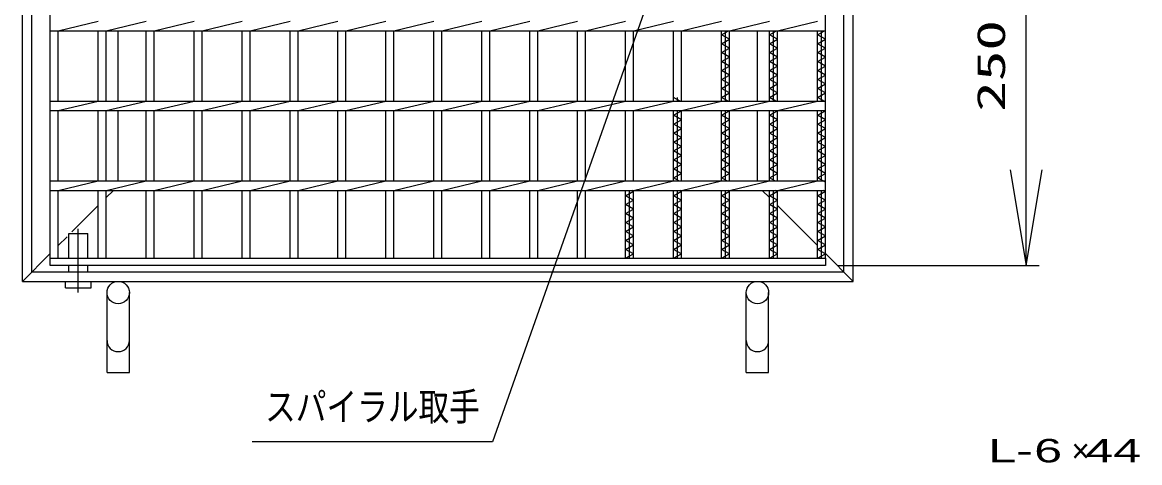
# Model space of a CAD drawing. Units: millimetres, scale not verified. Extents: x -1456 to 1389, y -1026 to 839.
# Drawn here: x -994 to -294, y -255 to 21 of the extents above; entities that cross this region are included whole.
import ezdxf
from ezdxf.enums import TextEntityAlignment as Align

# ---------------------------------------------------------------- set-up
doc = ezdxf.new("R2010")
doc.units = ezdxf.units.MM
doc.header["$LTSCALE"] = 8
doc.linetypes.add('LONG_DASHED_DOTTED', pattern=[15.25, 12, -1.5, 0.25, -1.5])
for name, color, linetype, lineweight in [('16', 3, 'Continuous', 25), ('19', 6, 'Continuous', 25), ('22', 4, 'Continuous', 25)]:
    doc.layers.add(name, color=color, linetype=linetype, lineweight=lineweight)
doc.styles.add('ベクトル', font='')
doc.styles.add('ＭＳ ゴシック', font='')
doc.styles.get('ベクトル').set_extended_font_data('ベクトル')
doc.styles.get('ＭＳ ゴシック').set_extended_font_data('MS Gothic')

# ---------------------------------------------------------------- blocks, each defined once
blk = doc.blocks.new('open_arrow')
at = {"color": 0, "linetype": 'Continuous', "lineweight": -2}
blk.add_lwpolyline([(7.5, 1.25), (0, 0), (7.5, -1.25)], dxfattribs=at)

msp = doc.modelspace()

# ---------------------------------------------------------------- linework, layer by layer
at = {"layer": '16'}
for p, q in [((-976, -127), (-976, 364)), ((-491, -127), (-491, 364)), ((-976, 15.5), (-976, 21.5)), ((-971, 15.5), (-946, 21.5)), ((-941, 15.5), (-916, 21.5)), ((-911, 15.5), (-886, 21.5)), ((-881, 15.5), (-856, 21.5)), ((-851, 15.5), (-826, 21.5)), ((-821, 15.5), (-796, 21.5)), ((-791, 15.5), (-766, 21.5)), ((-761, 15.5), (-736, 21.5)), ((-731, 15.5), (-706, 21.5)), ((-701, 15.5), (-676, 21.5)), ((-671, 15.5), (-646, 21.5)), ((-641, 15.5), (-616, 21.5)), ((-611, 15.5), (-586, 21.5)), ((-581, 15.5), (-556, 21.5)), ((-551, 15.5), (-526, 21.5)), ((-521, 15.5), (-496, 21.5)), ((-491, 15.5), (-491, 21.5)), ((-976, 15.5), (-491, 15.5)), ((-971, -28.5), (-971, 15.5)), ((-946, -28.5), (-946, 15.5)), ((-941, -28.5), (-941, 15.5)), ((-916, -28.5), (-916, 15.5)), ((-911, -28.5), (-911, 15.5)), ((-886, -28.5), (-886, 15.5)), ((-881, -28.5), (-881, 15.5)), ((-856, -28.5), (-856, 15.5)), ((-851, -28.5), (-851, 15.5)), ((-826, -28.5), (-826, 15.5)), ((-821, -28.5), (-821, 15.5)), ((-796, -28.5), (-796, 15.5)), ((-791, -28.5), (-791, 15.5)), ((-766, -28.5), (-766, 15.5)), ((-761, -28.5), (-761, 15.5)), ((-736, -28.5), (-736, 15.5)), ((-731, -28.5), (-731, 15.5)), ((-706, -28.5), (-706, 15.5)), ((-701, -28.5), (-701, 15.5)), ((-676, -28.5), (-676, 15.5)), ((-671, -28.5), (-671, 15.5)), ((-646, -28.5), (-646, 15.5)), ((-641, -28.5), (-641, 15.5)), ((-616, -28.5), (-616, 15.5)), ((-611, -28.5), (-611, 15.5)), ((-586, -28.5), (-586, 15.5)), ((-581, -28.5), (-581, 15.5)), ((-556, -28.5), (-556, 15.5)), ((-556, 13), (-551.536, 15.5)), ((-553.5, -28.5), (-553.5, 15.5)), ((-551, -28.5), (-551, 15.5)), ((-526, -28.5), (-526, 15.5)), ((-526, 13), (-521.536, 15.5)), ((-523.5, -28.5), (-523.5, 15.5)), ((-521, -28.5), (-521, 15.5)), ((-496, -28.5), (-496, 15.5)), ((-496, 13), (-491.536, 15.5)), ((-493.5, -28.5), (-493.5, 15.5)), ((-551, 10.2), (-556, 13)), ((-556, 7.4), (-551, 10.2)), ((-551, 4.6), (-556, 7.4)), ((-521, 10.2), (-526, 13)), ((-526, 7.4), (-521, 10.2)), ((-521, 4.6), (-526, 7.4)), ((-491, 10.2), (-496, 13)), ((-496, 7.4), (-491, 10.2)), ((-491, 4.6), (-496, 7.4)), ((-556, 1.8), (-551, 4.6)), ((-551, -1), (-556, 1.8)), ((-526, 1.8), (-521, 4.6)), ((-521, -1), (-526, 1.8)), ((-496, 1.8), (-491, 4.6)), ((-491, -1), (-496, 1.8)), ((-556, -3.8), (-551, -1)), ((-551, -6.6), (-556, -3.8)), ((-556, -9.4), (-551, -6.6)), ((-526, -3.8), (-521, -1)), ((-521, -6.6), (-526, -3.8)), ((-526, -9.4), (-521, -6.6)), ((-496, -3.8), (-491, -1)), ((-491, -6.6), (-496, -3.8)), ((-496, -9.4), (-491, -6.6)), ((-551, -12.2), (-556, -9.4)), ((-556, -15), (-551, -12.2)), ((-521, -12.2), (-526, -9.4)), ((-526, -15), (-521, -12.2)), ((-491, -12.2), (-496, -9.4)), ((-496, -15), (-491, -12.2)), ((-551, -17.8), (-556, -15)), ((-556, -20.6), (-551, -17.8)), ((-551, -23.4), (-556, -20.6)), ((-521, -17.8), (-526, -15)), ((-526, -20.6), (-521, -17.8)), ((-521, -23.4), (-526, -20.6)), ((-491, -17.8), (-496, -15)), ((-496, -20.6), (-491, -17.8)), ((-491, -23.4), (-496, -20.6)), ((-581.893, -28.5), (-586, -26.2)), ((-583.5, -28.5), (-583.5, -26.2)), ((-556, -26.2), (-551, -23.4)), ((-551.893, -28.5), (-556, -26.2)), ((-526, -26.2), (-521, -23.4)), ((-521.893, -28.5), (-526, -26.2)), ((-496, -26.2), (-491, -23.4)), ((-491, -29), (-496, -26.2)), ((-976, -28.5), (-491, -28.5)), ((-976, -34.5), (-976, -28.5)), ((-976, -34.5), (-491, -34.5)), ((-971, -34.5), (-946, -28.5)), ((-971, -78.5), (-971, -34.5)), ((-946, -78.5), (-946, -34.5)), ((-941, -34.5), (-916, -28.5)), ((-941, -78.5), (-941, -34.5)), ((-916, -78.5), (-916, -34.5)), ((-911, -34.5), (-886, -28.5)), ((-911, -78.5), (-911, -34.5)), ((-886, -78.5), (-886, -34.5)), ((-881, -34.5), (-856, -28.5)), ((-881, -78.5), (-881, -34.5)), ((-856, -78.5), (-856, -34.5)), ((-851, -34.5), (-826, -28.5)), ((-851, -78.5), (-851, -34.5)), ((-826, -78.5), (-826, -34.5)), ((-821, -34.5), (-796, -28.5)), ((-821, -78.5), (-821, -34.5)), ((-796, -78.5), (-796, -34.5)), ((-791, -34.5), (-766, -28.5)), ((-791, -78.5), (-791, -34.5)), ((-766, -78.5), (-766, -34.5)), ((-761, -34.5), (-736, -28.5)), ((-761, -78.5), (-761, -34.5)), ((-736, -78.5), (-736, -34.5)), ((-731, -34.5), (-706, -28.5)), ((-731, -78.5), (-731, -34.5)), ((-706, -78.5), (-706, -34.5)), ((-701, -34.5), (-676, -28.5)), ((-701, -78.5), (-701, -34.5)), ((-676, -78.5), (-676, -34.5)), ((-671, -34.5), (-646, -28.5)), ((-671, -78.5), (-671, -34.5)), ((-646, -78.5), (-646, -34.5)), ((-641, -34.5), (-616, -28.5)), ((-641, -78.5), (-641, -34.5)), ((-616, -78.5), (-616, -34.5)), ((-611, -34.5), (-586, -28.5)), ((-611, -78.5), (-611, -34.5)), ((-586, -78.5), (-586, -34.5)), ((-586, -37.4), (-581, -34.6)), ((-583.5, -78.5), (-583.5, -34.5)), ((-581, -34.6), (-581.179, -34.5)), ((-581, -34.5), (-556, -28.5)), ((-581, -78.5), (-581, -34.5)), ((-556, -78.5), (-556, -34.5)), ((-556, -37.4), (-551, -34.6)), ((-553.5, -78.5), (-553.5, -34.5)), ((-551, -34.6), (-551.179, -34.5)), ((-551, -34.5), (-526, -28.5)), ((-551, -78.5), (-551, -34.5)), ((-526, -78.5), (-526, -34.5)), ((-526, -37.4), (-521, -34.6)), ((-523.5, -78.5), (-523.5, -34.5)), ((-521, -34.6), (-521.179, -34.5)), ((-521, -34.5), (-496, -28.5)), ((-521, -78.5), (-521, -34.5)), ((-496, -78.5), (-496, -34.5)), ((-496, -37.4), (-491, -34.6)), ((-493.5, -78.5), (-493.5, -34.5)), ((-491, -34.6), (-491.179, -34.5)), ((-491, -34.5), (-491, -28.5)), ((-581, -40.2), (-586, -37.4)), ((-586, -43), (-581, -40.2)), ((-551, -40.2), (-556, -37.4)), ((-556, -43), (-551, -40.2)), ((-521, -40.2), (-526, -37.4)), ((-526, -43), (-521, -40.2)), ((-491, -40.2), (-496, -37.4)), ((-496, -43), (-491, -40.2)), ((-581, -45.8), (-586, -43)), ((-586, -48.6), (-581, -45.8)), ((-581, -51.4), (-586, -48.6)), ((-551, -45.8), (-556, -43)), ((-556, -48.6), (-551, -45.8)), ((-551, -51.4), (-556, -48.6)), ((-521, -45.8), (-526, -43)), ((-526, -48.6), (-521, -45.8)), ((-521, -51.4), (-526, -48.6)), ((-491, -45.8), (-496, -43)), ((-496, -48.6), (-491, -45.8)), ((-491, -51.4), (-496, -48.6)), ((-586, -54.2), (-581, -51.4)), ((-581, -57), (-586, -54.2)), ((-556, -54.2), (-551, -51.4)), ((-551, -57), (-556, -54.2)), ((-526, -54.2), (-521, -51.4)), ((-521, -57), (-526, -54.2)), ((-496, -54.2), (-491, -51.4)), ((-491, -57), (-496, -54.2)), ((-586, -59.8), (-581, -57)), ((-581, -62.6), (-586, -59.8)), ((-586, -65.4), (-581, -62.6)), ((-556, -59.8), (-551, -57)), ((-551, -62.6), (-556, -59.8)), ((-556, -65.4), (-551, -62.6)), ((-526, -59.8), (-521, -57)), ((-521, -62.6), (-526, -59.8)), ((-526, -65.4), (-521, -62.6)), ((-496, -59.8), (-491, -57)), ((-491, -62.6), (-496, -59.8)), ((-496, -65.4), (-491, -62.6)), ((-581, -68.2), (-586, -65.4)), ((-586, -71), (-581, -68.2)), ((-551, -68.2), (-556, -65.4)), ((-556, -71), (-551, -68.2)), ((-521, -68.2), (-526, -65.4)), ((-526, -71), (-521, -68.2)), ((-491, -68.2), (-496, -65.4)), ((-496, -71), (-491, -68.2)), ((-581, -73.8), (-586, -71)), ((-586, -76.6), (-581, -73.8)), ((-582.607, -78.5), (-586, -76.6)), ((-551, -73.8), (-556, -71)), ((-556, -76.6), (-551, -73.8)), ((-552.607, -78.5), (-556, -76.6)), ((-521, -73.8), (-526, -71)), ((-526, -76.6), (-521, -73.8)), ((-522.607, -78.5), (-526, -76.6)), ((-491, -73.8), (-496, -71)), ((-496, -76.6), (-491, -73.8)), ((-491, -79.4), (-496, -76.6)), ((-976, -78.5), (-491, -78.5)), ((-976, -84.5), (-976, -78.5)), ((-971, -84.5), (-946, -78.5)), ((-941, -84.5), (-916, -78.5)), ((-911, -84.5), (-886, -78.5)), ((-881, -84.5), (-856, -78.5)), ((-851, -84.5), (-826, -78.5)), ((-821, -84.5), (-796, -78.5)), ((-791, -84.5), (-766, -78.5)), ((-761, -84.5), (-736, -78.5)), ((-731, -84.5), (-706, -78.5)), ((-701, -84.5), (-676, -78.5)), ((-671, -84.5), (-646, -78.5)), ((-641, -84.5), (-616, -78.5)), ((-611, -84.5), (-586, -78.5)), ((-581, -84.5), (-556, -78.5)), ((-551, -84.5), (-526, -78.5)), ((-521, -84.5), (-496, -78.5)), ((-491, -84.5), (-491, -78.5)), ((-976, -84.5), (-491, -84.5)), ((-971, -127), (-971, -84.5)), ((-946, -127), (-946, -84.5)), ((-941, -127), (-941, -84.5)), ((-916, -127), (-916, -84.5)), ((-911, -127), (-911, -84.5)), ((-886, -127), (-886, -84.5)), ((-881, -127), (-881, -84.5)), ((-856, -127), (-856, -84.5)), ((-851, -127), (-851, -84.5)), ((-826, -127), (-826, -84.5)), ((-821, -127), (-821, -84.5)), ((-796, -127), (-796, -84.5)), ((-791, -127), (-791, -84.5)), ((-766, -127), (-766, -84.5)), ((-761, -127), (-761, -84.5)), ((-736, -127), (-736, -84.5)), ((-731, -127), (-731, -84.5)), ((-706, -127), (-706, -84.5)), ((-701, -127), (-701, -84.5)), ((-676, -127), (-676, -84.5)), ((-671, -127), (-671, -84.5)), ((-646, -127), (-646, -84.5)), ((-641, -127), (-641, -84.5)), ((-616, -127), (-616, -84.5)), ((-616, -87.8), (-611, -85)), ((-611, -90.6), (-616, -87.8)), ((-616, -93.4), (-611, -90.6)), ((-613.5, -127), (-613.5, -84.5)), ((-611, -85), (-611.893, -84.5)), ((-611, -127), (-611, -84.5)), ((-586, -127), (-586, -84.5)), ((-586, -87.8), (-581, -85)), ((-581, -90.6), (-586, -87.8)), ((-586, -93.4), (-581, -90.6)), ((-583.5, -127), (-583.5, -84.5)), ((-581, -85), (-581.893, -84.5)), ((-581, -127), (-581, -84.5)), ((-556, -127), (-556, -84.5)), ((-556, -87.8), (-551, -85)), ((-551, -90.6), (-556, -87.8)), ((-556, -93.4), (-551, -90.6)), ((-553.5, -127), (-553.5, -84.5)), ((-551, -85), (-551.893, -84.5)), ((-551, -127), (-551, -84.5)), ((-526, -127), (-526, -84.5)), ((-526, -87.8), (-521, -85)), ((-521, -90.6), (-526, -87.8)), ((-526, -93.4), (-521, -90.6)), ((-523.5, -127), (-523.5, -84.5)), ((-521, -85), (-521.893, -84.5)), ((-521, -127), (-521, -84.5)), ((-496, -127), (-496, -84.5)), ((-496, -87.8), (-491, -85)), ((-491, -90.6), (-496, -87.8)), ((-496, -93.4), (-491, -90.6)), ((-493.5, -127), (-493.5, -84.5)), ((-491, -85), (-491.893, -84.5)), ((-611, -96.2), (-616, -93.4)), ((-616, -99), (-611, -96.2)), ((-581, -96.2), (-586, -93.4)), ((-586, -99), (-581, -96.2)), ((-551, -96.2), (-556, -93.4)), ((-556, -99), (-551, -96.2)), ((-521, -96.2), (-526, -93.4)), ((-526, -99), (-521, -96.2)), ((-491, -96.2), (-496, -93.4)), ((-496, -99), (-491, -96.2)), ((-611, -101.8), (-616, -99)), ((-616, -104.6), (-611, -101.8)), ((-611, -107.4), (-616, -104.6)), ((-581, -101.8), (-586, -99)), ((-586, -104.6), (-581, -101.8)), ((-581, -107.4), (-586, -104.6)), ((-551, -101.8), (-556, -99)), ((-556, -104.6), (-551, -101.8)), ((-551, -107.4), (-556, -104.6)), ((-521, -101.8), (-526, -99)), ((-526, -104.6), (-521, -101.8)), ((-521, -107.4), (-526, -104.6)), ((-491, -101.8), (-496, -99)), ((-496, -104.6), (-491, -101.8)), ((-491, -107.4), (-496, -104.6)), ((-616, -110.2), (-611, -107.4)), ((-611, -113), (-616, -110.2)), ((-586, -110.2), (-581, -107.4)), ((-581, -113), (-586, -110.2)), ((-556, -110.2), (-551, -107.4)), ((-551, -113), (-556, -110.2)), ((-526, -110.2), (-521, -107.4)), ((-521, -113), (-526, -110.2)), ((-496, -110.2), (-491, -107.4)), ((-491, -113), (-496, -110.2)), ((-616, -115.8), (-611, -113)), ((-611, -118.6), (-616, -115.8)), ((-616, -121.4), (-611, -118.6)), ((-586, -115.8), (-581, -113)), ((-581, -118.6), (-586, -115.8)), ((-586, -121.4), (-581, -118.6)), ((-556, -115.8), (-551, -113)), ((-551, -118.6), (-556, -115.8)), ((-556, -121.4), (-551, -118.6)), ((-526, -115.8), (-521, -113)), ((-521, -118.6), (-526, -115.8)), ((-526, -121.4), (-521, -118.6)), ((-496, -115.8), (-491, -113)), ((-491, -118.6), (-496, -115.8)), ((-496, -121.4), (-491, -118.6)), ((-611, -124.2), (-616, -121.4)), ((-616, -127), (-611, -124.2)), ((-581, -124.2), (-586, -121.4)), ((-586, -127), (-581, -124.2)), ((-551, -124.2), (-556, -121.4)), ((-556, -127), (-551, -124.2)), ((-521, -124.2), (-526, -121.4)), ((-526, -127), (-521, -124.2)), ((-491, -124.2), (-496, -121.4)), ((-496, -127), (-491, -124.2)), ((-976, -127), (-491, -127)), ((-976, -131.5), (-976, -127)), ((-976, -127), (-971, -127)), ((-491, -131.5), (-976, -131.5)), ((-946, -127), (-941, -127)), ((-916, -127), (-911, -127)), ((-886, -127), (-881, -127)), ((-856, -127), (-851, -127)), ((-826, -127), (-821, -127)), ((-796, -127), (-791, -127)), ((-766, -127), (-761, -127)), ((-736, -127), (-731, -127)), ((-706, -127), (-701, -127)), ((-676, -127), (-671, -127)), ((-646, -127), (-641, -127)), ((-616, -127), (-611, -127)), ((-586, -127), (-581, -127)), ((-556, -127), (-551, -127)), ((-526, -127), (-521, -127)), ((-496, -127), (-491, -127)), ((-491, -127), (-491, -131.5))]:
    msp.add_line(p, q, dxfattribs=at)
at = {"layer": '19'}
for p, q in [((-993.5, -141.5), (-993.5, 378.5)), ((-473.5, -141.5), (-473.5, 378.5)), ((-987.5, -135.5), (-987.5, 372.5)), ((-479.5, -135.5), (-479.5, 372.5)), ((-933.5, -28.5), (-933.5, 15.5)), ((-533.5, -28.5), (-533.5, 15.5)), ((-933.5, -78.5), (-933.5, -34.5)), ((-533.5, -78.5), (-533.5, -34.5)), ((-941, -89), (-936.5, -84.5)), ((-526, -89), (-530.5, -84.5)), ((-962.5, -110.5), (-946, -94)), ((-496, -119), (-521, -94)), ((-964.5, -127), (-964.5, -111.5)), ((-964.5, -111.5), (-952.5, -111.5)), ((-952.5, -127), (-952.5, -111.5)), ((-971, -119), (-965.5, -113.5)), ((-993.5, -141.5), (-976, -124)), ((-473.5, -141.5), (-491, -124)), ((-964.5, -135.5), (-964.5, -131.5)), ((-952.5, -135.5), (-952.5, -131.5)), ((-987.5, -135.5), (-479.5, -135.5)), ((-993.5, -141.5), (-473.5, -141.5)), ((-966.5, -145.5), (-966.5, -141.5)), ((-966.5, -145.5), (-950.5, -145.5)), ((-950.5, -145.5), (-950.5, -141.5)), ((-940.5, -198.5), (-940.5, -148.5)), ((-926.5, -198.5), (-926.5, -148.5)), ((-540.5, -198.5), (-540.5, -148.5)), ((-526.5, -198.5), (-526.5, -148.5)), ((-940.5, -198.5), (-926.5, -198.5)), ((-540.5, -198.5), (-526.5, -198.5))]:
    msp.add_line(p, q, dxfattribs=at)
at = {"layer": '19', "linetype": 'LONG_DASHED_DOTTED'}
msp.add_line((-958.5, -148.5), (-958.5, -108.5), dxfattribs=at)
at = {"layer": '19'}
for centre in [(-933.5, -148.5), (-533.5, -148.5)]:
    msp.add_circle(centre, 7, dxfattribs=at)
for centre in [(-933.5, -178.5), (-533.5, -178.5)]:
    msp.add_arc(centre, 7, 180, 0, dxfattribs=at)
at = {"layer": '22'}
for p, q in [((-365.261, -131.5), (-365.261, 118.5)), ((-483, -131.5), (-357.261, -131.5))]:
    msp.add_line(p, q, dxfattribs=at)
msp.add_lwpolyline([(-583, 87.982), (-699.213, -242.026), (-849.613, -242.026)], dxfattribs=at)

# ---------------------------------------------------------------- block references
at = {"layer": '22', "xscale": 8, "yscale": 8, "rotation": 90}
msp.add_blockref('open_arrow', (-365.261, -131.5), dxfattribs=at)

# ---------------------------------------------------------------- texts
at = {"layer": '22', "style": 'ＭＳ ゴシック', "width": 1.6}
msp.add_text('250', height=17.6, rotation=90, dxfattribs=at).set_placement((-373.261, -6.5), align=Align.BOTTOM_CENTER)
at = {"layer": '22', "style": 'ＭＳ ゴシック', "width": 0.8}
msp.add_text('スパイラル取手', height=17.6, dxfattribs=at).set_placement((-841.613, -234.026), align=Align.BOTTOM_LEFT)
at = {"layer": '22', "color": 2, "style": 'ベクトル', "width": 1.6}
for s, p in [('L-', (-389, -247.5)), (' 6 ', (-369, -247.5)), (' 44 ', (-337, -247.5))]:
    msp.add_text(s, height=14.66, dxfattribs=at).set_placement(p, align=Align.MIDDLE_LEFT)
at = {"layer": '22', "color": 2, "style": 'ベクトル'}
msp.add_text('×', height=14.66, dxfattribs=at).set_placement((-337, -247.5), align=Align.MIDDLE_LEFT)

doc.saveas('drawing.dxf')
